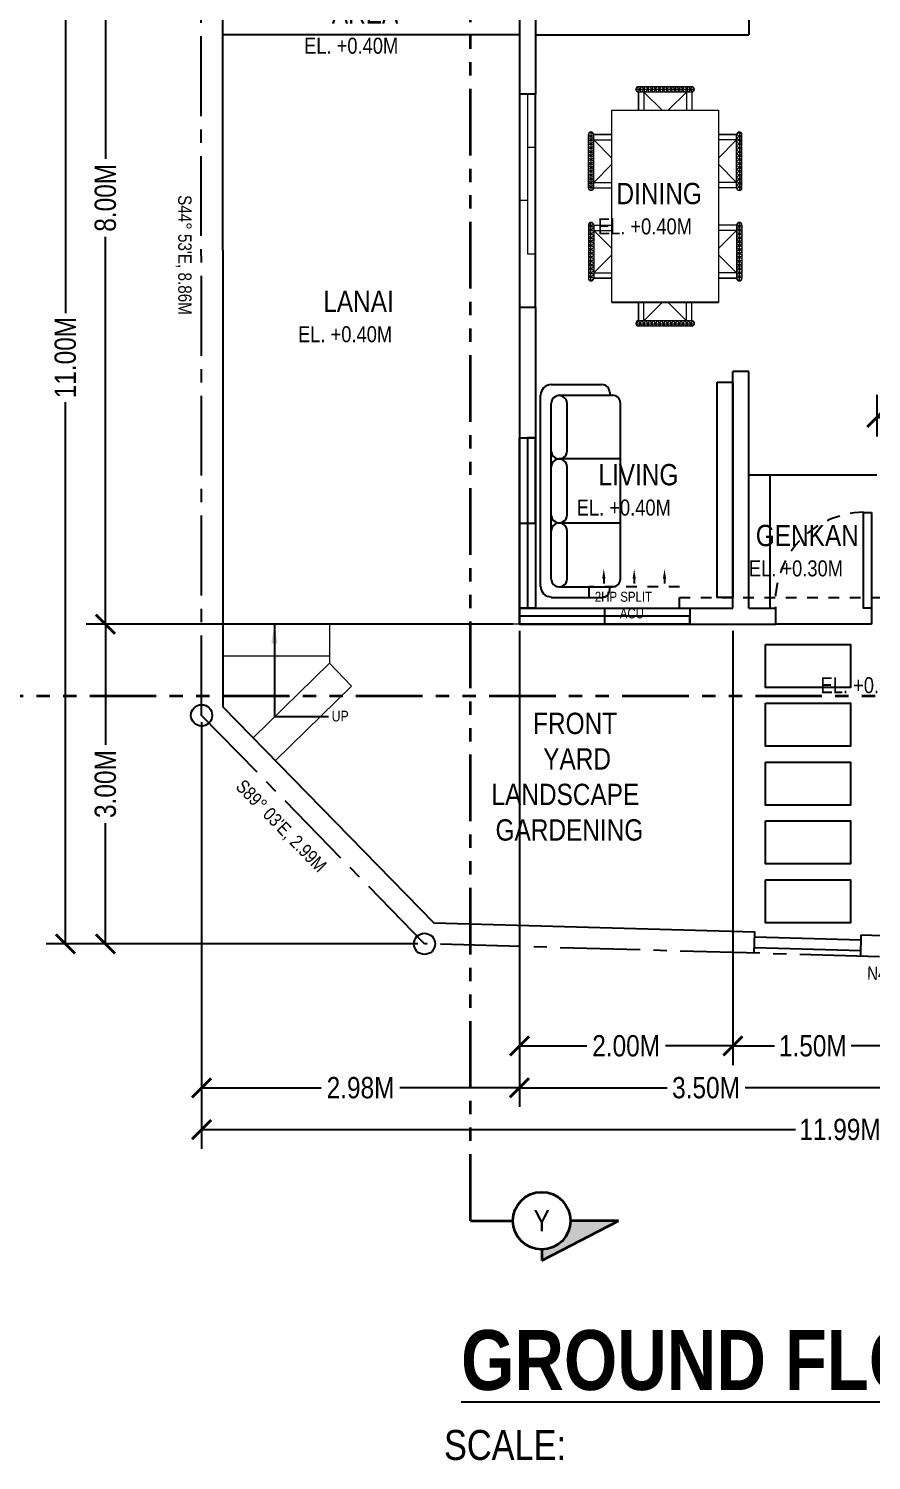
# Model space of a CAD drawing. Header units: inches. Extents: x 7263 to 14962, y 1317 to 2926.
# Drawn here: x 7349.91 to 7357.82, y 1498.15 to 1511.59 of the extents above; entities that cross this region are included whole.
import ezdxf

# ---------------------------------------------------------------- set-up
doc = ezdxf.new("R2010")
doc.units = ezdxf.units.IN
doc.header["$MEASUREMENT"] = 0
for name, pattern in [('CENTER2', [1.125, 0.75, -0.125, 0.125, -0.125]), ('HIDDEN2', [0.1875, 0.125, -0.0625]), ('PHANTOM2', [1.25, 0.625, -0.125, 0.125, -0.125, 0.125, -0.125])]:
    doc.linetypes.add(name, pattern=pattern)
for name, color, linetype in [('FURNITURE', 2, 'Continuous'), ('Layer1', 1, 'Continuous'), ('Layer2', 2, 'Continuous'), ('Layer3', 3, 'Continuous'), ('Layer4', 4, 'Continuous'), ('Layer6', 6, 'Continuous'), ('Layer8', 8, 'Continuous')]:
    doc.layers.add(name, color=color, linetype=linetype)
doc.layers.add('Muebles', color=2, linetype='Continuous', lineweight=0)
doc.layers.add('sectionplane', color=211, linetype='PHANTOM2', lineweight=35)
doc.styles.get("Standard").update_dxf_attribs({"font": ''})
doc.styles.get('Standard').set_extended_font_data('Tw Cen MT Condensed')
doc.dimstyles.get("Standard").update_dxf_attribs({"dimtxt": 0.2, "dimasz": 0.18, "dimexe": 0.18, "dimexo": 0.0625, "dimgap": 0.09, "dimtad": 0, "dimzin": 0, "dimdsep": 46, "dimtxsty": 'Standard', "dimblk": 'ARCHTICK', "dimcen": 0.09, "dimclrd": 8, "dimclre": 8, "dimclrt": 2, "dimadec": 0, "dimazin": 0, "dimtfac": 1, "dimtofl": 0, "dimtmove": 0, "dimatfit": 3, "dimfxl": 1, "dimtolj": 1, "dimtzin": 0, "dimarcsym": 0})

# ---------------------------------------------------------------- blocks, each defined once
blk = doc.blocks.new('lot')
at = {"layer": 'Layer3', "linetype": 'CENTER2'}
blk.add_lwpolyline([(7106.756, 1445.657), (7106.77, 1434.387), (7096.873, 1434.655), (7094.777, 1436.797), (7094.762, 1445.657)], close=True, dxfattribs=at)
at = {"layer": 'Layer4'}
for centre in [(7094.762, 1445.657), (7106.756, 1445.657), (7094.777, 1436.797), (7096.873, 1434.655), (7106.77, 1434.387)]:
    blk.add_circle(centre, 0.1, dxfattribs=at)
at = {"layer": 'Layer3', "insert": (7099.896, 1445.873), "char_height": 0.125, "attachment_point": 1}
blk.add_mtext_dynamic_manual_height_columns("{\\fTechnicLite|b0|i0|c2|p2;S45%%D 07'W, 12.00M}", width=3.85486, gutter_width=1, heights=[0], dxfattribs=at)
at = {"layer": 'Layer3', "char_height": 0.125, "attachment_point": 1}
for s, insert, rotation in [("{\\fTechnicLite|b0|i0|c2|p2;S44%%D 53'E, 8.86M}", (7094.677, 1441.68), 270.1019), ("{\\fTechnicLite|b0|i0|c2|p2;N44%%D 53'W, 11.27M}", (7106.852, 1439.361), 90.0686), ("{\\fTechnicLite|b0|i0|c2|p2;S89%%D 03'E, 2.99M}", (7095.18, 1436.207), 314.2353), ("{\\fTechnicLite|b0|i0|c2|p2;N46%%D 44'E, 9.91M}", (7101.031, 1434.448), 358.4519)]:
    blk.add_mtext_dynamic_manual_height_columns(s, width=3.85486, gutter_width=1, heights=[0], dxfattribs=dict(at, insert=insert, rotation=rotation))
blk = doc.blocks.new('_ArchTick')
at = {"color": 0, "linetype": 'ByBlock', "const_width": 0.15}
blk.add_lwpolyline([(-0.5, -0.5), (0.5, 0.5)], dxfattribs=at)
blk = doc.blocks.new('*D25')
at = {"layer": 'Defpoints', "color": 0, "transparency": 16777216}
for p in [(7350.63, 1505.996), (7354.518, 1505.996), (7353.626, 1502.996)]:
    blk.add_point(p, dxfattribs=at)
at = {"layer": 'Layer3', "color": 8, "lineweight": -2, "transparency": 16777216}
for p, q in [((7354.456, 1505.996), (7350.45, 1505.996)), ((7350.63, 1505.996), (7350.63, 1504.863)), ((7350.63, 1502.996), (7350.63, 1504.129)), ((7353.564, 1502.996), (7350.45, 1502.996))]:
    blk.add_line(p, q, dxfattribs=at)
at = {"layer": 'Layer3', "color": 8, "lineweight": -2, "transparency": 16777216, "xscale": 0.18, "yscale": 0.18, "zscale": 0.18}
for p, rotation in [((7350.63, 1505.996), 90), ((7350.63, 1502.996), 270)]:
    blk.add_blockref('_ArchTick', p, dxfattribs=dict(at, rotation=rotation))
at = {"layer": 'Layer3', "color": 2, "transparency": 16777216, "insert": (7350.63, 1504.496), "char_height": 0.2, "attachment_point": 5, "rotation": 90}
blk.add_mtext('\\A1;3.00M', dxfattribs=at)
blk = doc.blocks.new('*D26')
at = {"layer": 'Defpoints', "color": 0, "transparency": 16777216}
for p in [(7354.518, 1505.996), (7358.023, 1505.996), (7354.518, 1501.645)]:
    blk.add_point(p, dxfattribs=at)
at = {"layer": 'Layer3', "color": 8, "lineweight": -2, "transparency": 16777216}
for p, q in [((7354.518, 1505.934), (7354.518, 1501.465)), ((7358.023, 1505.934), (7358.023, 1501.465)), ((7354.518, 1501.645), (7355.904, 1501.645)), ((7358.023, 1501.645), (7356.637, 1501.645))]:
    blk.add_line(p, q, dxfattribs=at)
at = {"layer": 'Layer3', "color": 8, "lineweight": -2, "transparency": 16777216, "xscale": 0.18, "yscale": 0.18, "zscale": 0.18, "rotation": 180}
blk.add_blockref('_ArchTick', (7354.518, 1501.645), dxfattribs=at)
at = {"layer": 'Layer3', "color": 8, "lineweight": -2, "transparency": 16777216, "xscale": 0.18, "yscale": 0.18, "zscale": 0.18}
blk.add_blockref('_ArchTick', (7358.023, 1501.645), dxfattribs=at)
at = {"layer": 'Layer3', "color": 2, "transparency": 16777216, "insert": (7356.27, 1501.645), "char_height": 0.2, "attachment_point": 5}
blk.add_mtext('\\A1;3.50M', dxfattribs=at)
blk = doc.blocks.new('*D27')
at = {"layer": 'Defpoints', "color": 0, "transparency": 16777216}
for p in [(7354.518, 1505.996), (7351.533, 1505.141), (7351.533, 1501.645)]:
    blk.add_point(p, dxfattribs=at)
at = {"layer": 'Layer3', "color": 8, "lineweight": -2, "transparency": 16777216}
for p, q in [((7354.518, 1505.934), (7354.518, 1501.465)), ((7351.533, 1505.078), (7351.533, 1501.465)), ((7351.533, 1501.645), (7352.657, 1501.645)), ((7354.518, 1501.645), (7353.394, 1501.645))]:
    blk.add_line(p, q, dxfattribs=at)
at = {"layer": 'Layer3', "color": 8, "lineweight": -2, "transparency": 16777216, "xscale": 0.18, "yscale": 0.18, "zscale": 0.18, "rotation": 180}
blk.add_blockref('_ArchTick', (7351.533, 1501.645), dxfattribs=at)
at = {"layer": 'Layer3', "color": 8, "lineweight": -2, "transparency": 16777216, "xscale": 0.18, "yscale": 0.18, "zscale": 0.18}
blk.add_blockref('_ArchTick', (7354.518, 1501.645), dxfattribs=at)
at = {"layer": 'Layer3', "color": 2, "transparency": 16777216, "insert": (7353.026, 1501.645), "char_height": 0.2, "attachment_point": 5}
blk.add_mtext('\\A1;2.98M', dxfattribs=at)
blk = doc.blocks.new('*D17')
at = {"layer": 'Defpoints', "color": 0, "transparency": 16777216}
for p in [(7356.523, 1505.996), (7358.023, 1505.996), (7356.523, 1502.038)]:
    blk.add_point(p, dxfattribs=at)
at = {"layer": 'Layer3', "color": 8, "lineweight": -2, "transparency": 16777216}
for p, q in [((7356.523, 1505.934), (7356.523, 1501.858)), ((7358.023, 1505.934), (7358.023, 1501.858)), ((7356.523, 1502.038), (7356.913, 1502.038)), ((7358.023, 1502.038), (7357.632, 1502.038))]:
    blk.add_line(p, q, dxfattribs=at)
at = {"layer": 'Layer3', "color": 8, "lineweight": -2, "transparency": 16777216, "xscale": 0.18, "yscale": 0.18, "zscale": 0.18, "rotation": 180}
blk.add_blockref('_ArchTick', (7356.523, 1502.038), dxfattribs=at)
at = {"layer": 'Layer3', "color": 8, "lineweight": -2, "transparency": 16777216, "xscale": 0.18, "yscale": 0.18, "zscale": 0.18}
blk.add_blockref('_ArchTick', (7358.023, 1502.038), dxfattribs=at)
at = {"layer": 'Layer3', "color": 2, "transparency": 16777216, "insert": (7357.273, 1502.038), "char_height": 0.2, "attachment_point": 5}
blk.add_mtext('\\A1;1.50M', dxfattribs=at)
blk = doc.blocks.new('*D18')
at = {"layer": 'Defpoints', "color": 0, "transparency": 16777216}
for p in [(7354.518, 1505.996), (7356.523, 1505.996), (7354.518, 1502.038)]:
    blk.add_point(p, dxfattribs=at)
at = {"layer": 'Layer3', "color": 8, "lineweight": -2, "transparency": 16777216}
for p, q in [((7354.518, 1505.934), (7354.518, 1501.858)), ((7356.523, 1505.934), (7356.523, 1501.858)), ((7354.518, 1502.038), (7355.152, 1502.038)), ((7356.523, 1502.038), (7355.889, 1502.038))]:
    blk.add_line(p, q, dxfattribs=at)
at = {"layer": 'Layer3', "color": 8, "lineweight": -2, "transparency": 16777216, "xscale": 0.18, "yscale": 0.18, "zscale": 0.18, "rotation": 180}
blk.add_blockref('_ArchTick', (7354.518, 1502.038), dxfattribs=at)
at = {"layer": 'Layer3', "color": 8, "lineweight": -2, "transparency": 16777216, "xscale": 0.18, "yscale": 0.18, "zscale": 0.18}
blk.add_blockref('_ArchTick', (7356.523, 1502.038), dxfattribs=at)
at = {"layer": 'Layer3', "color": 2, "transparency": 16777216, "insert": (7355.52, 1502.038), "char_height": 0.2, "attachment_point": 5}
blk.add_mtext('\\A1;2.00M', dxfattribs=at)
blk = doc.blocks.new('Sofa-3s-rnd')
at = {"layer": 'FURNITURE'}
for p, q in [((-21.473, -24.538), (-19.681, -24.538)), ((-21.578, -24.638), (-21.578, -25.113)), ((-21.478, -24.713), (-21.478, -25.213)), ((-21.403, -24.638), (-19.759, -24.638)), ((-20.877, -24.713), (-20.877, -25.288)), ((-20.277, -25.288), (-20.277, -24.713)), ((-19.681, -24.702), (-19.681, -25.213)), ((-19.581, -24.638), (-19.581, -25.113)), ((-21.413, -24.788), (-20.955, -24.788)), ((-20.812, -24.788), (-20.355, -24.788)), ((-20.212, -24.788), (-19.759, -24.788)), ((-21.503, -25.188), (-21.478, -25.188)), ((-19.656, -25.188), (-19.681, -25.188)), ((-21.403, -25.288), (-19.756, -25.288))]:
    blk.add_line(p, q, dxfattribs=at)
for centre, radius, start, end in [((-21.473, -24.638), 0.1, 90, 180), ((-19.681, -24.638), 0.1, 0, 90), ((-21.403, -24.713), 0.075, 90, 270.3973), ((-20.955, -24.713), 0.075, 269.6027, 90), ((-20.802, -24.713), 0.075, 90, 270.3973), ((-20.354, -24.713), 0.075, 269.6027, 90), ((-20.202, -24.713), 0.075, 90, 270.3973), ((-19.759, -24.713), 0.075, 269.6027, 90), ((-21.503, -25.113), 0.075, 180, 270), ((-19.656, -25.113), 0.075, 270, 360), ((-21.403, -25.213), 0.075, 180, 270), ((-19.756, -25.213), 0.075, 270, 0)]:
    blk.add_arc(centre, radius, start, end, dxfattribs=at)
blk = doc.blocks.new('*D19')
at = {"layer": 'Defpoints', "color": 0, "transparency": 16777216}
for p in [(7350.63, 1514.001), (7351.528, 1514.001), (7354.518, 1505.996)]:
    blk.add_point(p, dxfattribs=at)
at = {"layer": 'Layer3', "color": 8, "lineweight": -2, "transparency": 16777216}
for p, q in [((7351.466, 1514.001), (7350.45, 1514.001)), ((7350.63, 1514.001), (7350.63, 1510.365)), ((7350.63, 1505.996), (7350.63, 1509.632)), ((7354.456, 1505.996), (7350.45, 1505.996))]:
    blk.add_line(p, q, dxfattribs=at)
at = {"layer": 'Layer3', "color": 8, "lineweight": -2, "transparency": 16777216, "xscale": 0.18, "yscale": 0.18, "zscale": 0.18}
for p, rotation in [((7350.63, 1514.001), 90), ((7350.63, 1505.996), 270)]:
    blk.add_blockref('_ArchTick', p, dxfattribs=dict(at, rotation=rotation))
at = {"layer": 'Layer3', "color": 2, "transparency": 16777216, "insert": (7350.63, 1509.999), "char_height": 0.2, "attachment_point": 5, "rotation": 90}
blk.add_mtext('\\A1;8.00M', dxfattribs=at)
blk = doc.blocks.new('*D20')
at = {"layer": 'Defpoints', "color": 0, "transparency": 16777216}
for p in [(7351.528, 1514.001), (7350.254, 1502.996), (7351.528, 1502.996)]:
    blk.add_point(p, dxfattribs=at)
at = {"layer": 'Layer3', "color": 8, "lineweight": -2, "transparency": 16777216}
for p, q in [((7351.466, 1514.001), (7350.074, 1514.001)), ((7350.254, 1514.001), (7350.254, 1508.916)), ((7350.254, 1502.996), (7350.254, 1508.081)), ((7351.466, 1502.996), (7350.074, 1502.996))]:
    blk.add_line(p, q, dxfattribs=at)
at = {"layer": 'Layer3', "color": 8, "lineweight": -2, "transparency": 16777216, "xscale": 0.18, "yscale": 0.18, "zscale": 0.18}
for p, rotation in [((7350.254, 1514.001), 90), ((7350.254, 1502.996), 270)]:
    blk.add_blockref('_ArchTick', p, dxfattribs=dict(at, rotation=rotation))
at = {"layer": 'Layer3', "color": 2, "transparency": 16777216, "insert": (7350.254, 1508.499), "char_height": 0.2, "attachment_point": 5, "rotation": 90}
blk.add_mtext('\\A1;11.00M', dxfattribs=at)
blk = doc.blocks.new('*D29')
at = {"layer": 'Defpoints', "color": 0, "transparency": 16777216}
for p in [(7351.533, 1502.717), (7363.523, 1502.717), (7351.533, 1501.253)]:
    blk.add_point(p, dxfattribs=at)
at = {"layer": 'Layer3', "color": 8, "lineweight": -2, "transparency": 16777216}
for p, q in [((7351.533, 1502.654), (7351.533, 1501.073)), ((7363.523, 1502.654), (7363.523, 1501.073)), ((7351.533, 1501.253), (7357.11, 1501.253)), ((7363.523, 1501.253), (7357.946, 1501.253))]:
    blk.add_line(p, q, dxfattribs=at)
at = {"layer": 'Layer3', "color": 8, "lineweight": -2, "transparency": 16777216, "xscale": 0.18, "yscale": 0.18, "zscale": 0.18, "rotation": 180}
blk.add_blockref('_ArchTick', (7351.533, 1501.253), dxfattribs=at)
at = {"layer": 'Layer3', "color": 8, "lineweight": -2, "transparency": 16777216, "xscale": 0.18, "yscale": 0.18, "zscale": 0.18}
blk.add_blockref('_ArchTick', (7363.523, 1501.253), dxfattribs=at)
at = {"layer": 'Layer3', "color": 2, "transparency": 16777216, "insert": (7357.528, 1501.253), "char_height": 0.2, "attachment_point": 5}
blk.add_mtext('\\A1;11.99M', dxfattribs=at)
blk = doc.blocks.new('*D65')
at = {"layer": 'Defpoints', "color": 0, "transparency": 16777216}
for p in [(7357.873, 1508.212), (7360.621, 1508.217), (7360.621, 1507.937)]:
    blk.add_point(p, dxfattribs=at)
at = {"layer": 'Layer3', "color": 8, "lineweight": -2, "transparency": 16777216}
for p, q in [((7357.873, 1508.15), (7357.873, 1507.757)), ((7360.621, 1508.154), (7360.621, 1507.757)), ((7357.873, 1507.937), (7358.878, 1507.937)), ((7360.621, 1507.937), (7359.616, 1507.937))]:
    blk.add_line(p, q, dxfattribs=at)
at = {"layer": 'Layer3', "color": 8, "lineweight": -2, "transparency": 16777216, "xscale": 0.18, "yscale": 0.18, "zscale": 0.18, "rotation": 180}
blk.add_blockref('_ArchTick', (7357.873, 1507.937), dxfattribs=at)
at = {"layer": 'Layer3', "color": 8, "lineweight": -2, "transparency": 16777216, "xscale": 0.18, "yscale": 0.18, "zscale": 0.18}
blk.add_blockref('_ArchTick', (7360.621, 1507.937), dxfattribs=at)
at = {"layer": 'Layer3', "color": 2, "transparency": 16777216, "insert": (7359.247, 1507.937), "char_height": 0.2, "attachment_point": 5}
blk.add_mtext('\\A1;2.75M', dxfattribs=at)
blk = doc.blocks.new('TYTRYTRYRTY')
at = {"layer": 'Layer3', "linetype": 'HIDDEN2', "ltscale": 0.5}
for points in [[(7139.833, 1436.895), (7139.833, 1436.85)], [(7140.118, 1436.895), (7140.118, 1436.85)], [(7140.403, 1436.895), (7140.403, 1436.85)]]:
    blk.add_lwpolyline(points, dxfattribs=at)
blk.add_lwpolyline([(7139.693, 1436.616), (7140.543, 1436.616), (7140.543, 1436.816), (7139.693, 1436.816)], close=True, dxfattribs=at)
for points in [[(7139.848, 1436.895), (7139.833, 1436.985), (7139.818, 1436.895)], [(7140.103, 1436.895), (7140.118, 1436.985), (7140.133, 1436.895)], [(7140.388, 1436.895), (7140.403, 1436.985), (7140.418, 1436.895)]]:
    blk.add_solid(points, dxfattribs=at)
at = {"layer": 'Layer3', "insert": (7139.668, 1436.771), "char_height": 0.09375, "attachment_point": 1}
blk.add_mtext_dynamic_manual_height_columns('\\pi0.08089;2HP SPLIT \\P\\pi0.31526;ACU', width=0.88499, gutter_width=1, heights=[0], dxfattribs=at)

msp = doc.modelspace()

# ---------------------------------------------------------------- hatches: boundary and pattern name
at = {"layer": 'sectionplane', "linetype": 'Continuous'}
h = msp.add_hatch(color=256, dxfattribs=at)
h.dxf.hatch_style = 1
h.paths.add_polyline_path([(7354.727, 1500.025), (7354.727, 1500.127, 0.414214), (7354.997, 1500.397), (7355.448, 1500.397)])

# ---------------------------------------------------------------- linework, layer by layer
at = {"layer": 'Layer1'}
for p, q in [((7356.673, 1507.397), (7357.873, 1507.397)), ((7356.873, 1506.146), (7356.873, 1507.397)), ((7357.823, 1505.996), (7356.923, 1505.996))]:
    msp.add_line(p, q, dxfattribs=at)
for points in [[(7354.518, 1508.972), (7354.668, 1508.972), (7354.668, 1510.972), (7354.518, 1510.972)], [(7356.373, 1508.267), (7356.523, 1508.267), (7356.523, 1506.246), (7356.373, 1506.246)], [(7354.518, 1506.146), (7354.518, 1507.746), (7354.668, 1507.746), (7354.668, 1506.146)], [(7354.518, 1506.146), (7356.118, 1506.146), (7356.118, 1505.996), (7354.518, 1505.996)]]:
    msp.add_lwpolyline(points, close=True, dxfattribs=at)
at = {"layer": 'Layer1', "linetype": 'HIDDEN2'}
msp.add_arc((7357.766, 1506.201), 0.846, 91.2707, 183.7084, dxfattribs=at)
at = {"layer": 'Layer2'}
for p, q in [((7356.673, 1511.929), (7356.673, 1511.529)), ((7354.518, 1511.529), (7351.729, 1511.527)), ((7354.669, 1511.529), (7356.673, 1511.529)), ((7356.386, 1509.016), (7355.386, 1509.016)), ((7357.727, 1503.032), (7356.727, 1503.06)), ((7357.724, 1502.932), (7356.725, 1502.96))]:
    msp.add_line(p, q, dxfattribs=at)
for points in [[(7354.668, 1506.946), (7354.668, 1507.746), (7354.593, 1507.746), (7354.593, 1506.946)], [(7357.823, 1507.046), (7357.823, 1506.146), (7357.748, 1506.146), (7357.748, 1507.046)], [(7354.593, 1506.946), (7354.593, 1506.146), (7354.518, 1506.146), (7354.518, 1506.946)], [(7355.318, 1506.071), (7354.518, 1506.071), (7354.518, 1506.146), (7355.318, 1506.146)], [(7355.318, 1505.996), (7356.118, 1505.996), (7356.118, 1506.071), (7355.318, 1506.071)]]:
    msp.add_lwpolyline(points, close=True, dxfattribs=at)
at = {"layer": 'Layer3'}
for p, q in [((7354.518, 1513.797), (7354.518, 1510.972)), ((7354.668, 1513.797), (7354.668, 1510.972)), ((7354.518, 1508.972), (7354.518, 1505.996)), ((7354.668, 1508.972), (7354.668, 1506.146)), ((7356.523, 1506.146), (7356.523, 1508.367)), ((7356.673, 1508.367), (7356.523, 1508.367)), ((7356.673, 1506.146), (7356.673, 1508.367)), ((7354.518, 1506.146), (7354.518, 1505.996)), ((7354.518, 1506.146), (7354.668, 1506.146)), ((7354.668, 1506.146), (7356.523, 1506.146)), ((7356.118, 1506.146), (7356.118, 1505.996)), ((7356.673, 1506.146), (7356.923, 1506.146)), ((7356.923, 1506.146), (7356.923, 1505.996)), ((7357.823, 1506.146), (7357.823, 1505.996)), ((7354.518, 1505.996), (7356.923, 1505.996)), ((7356.723, 1502.909), (7356.729, 1503.109)), ((7357.723, 1502.88), (7357.728, 1503.08))]:
    msp.add_line(p, q, dxfattribs=at)
at = {"layer": 'Layer3', "linetype": 'HIDDEN2', "ltscale": 0.5}
msp.add_line((7356.02, 1506.246), (7358.023, 1506.246), dxfattribs=at)
at = {"layer": 'Layer3'}
for points in [[(7354.518, 1513.797), (7351.728, 1513.801), (7351.733, 1505.222), (7353.713, 1503.194), (7356.729, 1503.109)], [(7357.728, 1503.08), (7358.028, 1503.072), (7358.023, 1502.872)]]:
    msp.add_lwpolyline(points, dxfattribs=at)
at = {"layer": 'Layer8'}
for points in [[(7356.827, 1505.807), (7357.627, 1505.807), (7357.627, 1505.403), (7356.827, 1505.403)], [(7356.827, 1505.255), (7357.627, 1505.255), (7357.627, 1504.851), (7356.827, 1504.851)], [(7356.827, 1504.702), (7357.627, 1504.702), (7357.627, 1504.299), (7356.827, 1504.299)], [(7356.827, 1504.15), (7357.627, 1504.15), (7357.627, 1503.747), (7356.827, 1503.747)], [(7356.827, 1503.598), (7357.627, 1503.598), (7357.627, 1503.195), (7356.827, 1503.195)]]:
    msp.add_lwpolyline(points, close=True, dxfattribs=at)
at = {"layer": 'Muebles'}
for p, q in [((7355.611, 1511.014), (7355.625, 1511.038)), ((7355.634, 1510.991), (7355.663, 1511.041)), ((7356.136, 1511.041), (7355.636, 1511.041)), ((7355.665, 1510.991), (7355.637, 1511.041)), ((7355.671, 1510.991), (7355.699, 1511.041)), ((7355.702, 1510.991), (7355.673, 1511.041)), ((7355.707, 1510.991), (7355.736, 1511.041)), ((7355.739, 1510.991), (7355.71, 1511.041)), ((7355.744, 1510.991), (7355.773, 1511.041)), ((7355.775, 1510.991), (7355.747, 1511.041)), ((7355.781, 1510.991), (7355.809, 1511.041)), ((7355.812, 1510.991), (7355.783, 1511.041)), ((7355.817, 1510.991), (7355.846, 1511.041)), ((7355.849, 1510.991), (7355.82, 1511.041)), ((7355.854, 1510.991), (7355.883, 1511.041)), ((7355.885, 1510.991), (7355.857, 1511.041)), ((7355.891, 1510.991), (7355.919, 1511.041)), ((7355.922, 1510.991), (7355.893, 1511.041)), ((7355.927, 1510.991), (7355.956, 1511.041)), ((7355.959, 1510.991), (7355.93, 1511.041)), ((7355.964, 1510.991), (7355.993, 1511.041)), ((7355.995, 1510.991), (7355.966, 1511.041)), ((7356.001, 1510.991), (7356.029, 1511.041)), ((7356.032, 1510.991), (7356.003, 1511.041)), ((7356.037, 1510.991), (7356.066, 1511.041)), ((7356.069, 1510.991), (7356.04, 1511.041)), ((7356.074, 1510.991), (7356.103, 1511.041)), ((7356.105, 1510.991), (7356.076, 1511.041)), ((7356.11, 1510.991), (7356.139, 1511.041)), ((7356.142, 1510.992), (7356.113, 1511.041)), ((7356.159, 1511.025), (7356.155, 1511.031)), ((7355.628, 1510.992), (7355.611, 1511.021)), ((7355.611, 1511.018), (7356.161, 1511.018)), ((7356.136, 1510.991), (7355.636, 1510.991)), ((7355.636, 1510.991), (7355.636, 1510.82)), ((7355.636, 1510.82), (7355.636, 1510.991)), ((7355.686, 1510.991), (7355.686, 1510.82)), ((7355.686, 1510.991), (7355.857, 1510.82)), ((7356.086, 1510.991), (7355.915, 1510.82)), ((7356.086, 1510.991), (7356.086, 1510.82)), ((7356.136, 1510.991), (7356.136, 1510.82)), ((7356.136, 1510.991), (7356.136, 1510.82)), ((7356.15, 1510.995), (7356.161, 1511.014)), ((7355.215, 1510.594), (7355.165, 1510.565)), ((7355.165, 1510.092), (7355.165, 1510.592)), ((7355.215, 1510.562), (7355.165, 1510.591)), ((7355.215, 1510.557), (7355.165, 1510.528)), ((7355.215, 1510.526), (7355.165, 1510.554)), ((7355.215, 1510.52), (7355.165, 1510.492)), ((7355.215, 1510.489), (7355.165, 1510.518)), ((7355.191, 1510.617), (7355.167, 1510.603)), ((7355.214, 1510.6), (7355.184, 1510.616)), ((7355.187, 1510.617), (7355.187, 1510.067)), ((7355.215, 1510.092), (7355.215, 1510.592)), ((7355.215, 1510.592), (7355.386, 1510.592)), ((7355.386, 1510.592), (7355.215, 1510.592)), ((7355.215, 1510.542), (7355.386, 1510.542)), ((7355.215, 1510.542), (7355.386, 1510.371)), ((7356.557, 1510.592), (7356.386, 1510.592)), ((7356.386, 1510.592), (7356.557, 1510.592)), ((7356.557, 1510.542), (7356.386, 1510.542)), ((7356.557, 1510.542), (7356.386, 1510.371)), ((7356.557, 1510.594), (7356.607, 1510.565)), ((7356.557, 1510.092), (7356.557, 1510.592)), ((7356.557, 1510.562), (7356.607, 1510.591)), ((7356.557, 1510.557), (7356.607, 1510.528)), ((7356.557, 1510.526), (7356.607, 1510.554)), ((7356.557, 1510.52), (7356.607, 1510.492)), ((7356.557, 1510.489), (7356.607, 1510.518)), ((7356.558, 1510.6), (7356.587, 1510.616)), ((7356.58, 1510.617), (7356.604, 1510.603)), ((7356.584, 1510.617), (7356.584, 1510.067)), ((7356.607, 1510.092), (7356.607, 1510.592)), ((7355.215, 1510.484), (7355.165, 1510.455)), ((7355.215, 1510.452), (7355.165, 1510.481)), ((7355.215, 1510.447), (7355.165, 1510.418)), ((7355.215, 1510.416), (7355.165, 1510.444)), ((7355.215, 1510.41), (7355.165, 1510.382)), ((7355.215, 1510.379), (7355.165, 1510.408)), ((7355.215, 1510.374), (7355.165, 1510.345)), ((7355.215, 1510.342), (7355.165, 1510.371)), ((7356.557, 1510.484), (7356.607, 1510.455)), ((7356.557, 1510.452), (7356.607, 1510.481)), ((7356.557, 1510.447), (7356.607, 1510.418)), ((7356.557, 1510.416), (7356.607, 1510.444)), ((7356.557, 1510.41), (7356.607, 1510.382)), ((7356.557, 1510.379), (7356.607, 1510.408)), ((7356.557, 1510.374), (7356.607, 1510.345)), ((7356.557, 1510.342), (7356.607, 1510.371)), ((7355.215, 1510.337), (7355.165, 1510.308)), ((7355.215, 1510.306), (7355.165, 1510.334)), ((7355.215, 1510.3), (7355.165, 1510.272)), ((7355.215, 1510.269), (7355.165, 1510.298)), ((7355.215, 1510.264), (7355.165, 1510.235)), ((7355.215, 1510.232), (7355.165, 1510.261)), ((7355.215, 1510.227), (7355.165, 1510.198)), ((7355.215, 1510.196), (7355.165, 1510.224)), ((7355.215, 1510.142), (7355.386, 1510.313)), ((7356.557, 1510.142), (7356.386, 1510.313)), ((7356.557, 1510.337), (7356.607, 1510.308)), ((7356.557, 1510.306), (7356.607, 1510.334)), ((7356.557, 1510.3), (7356.607, 1510.272)), ((7356.557, 1510.269), (7356.607, 1510.298)), ((7356.557, 1510.264), (7356.607, 1510.235)), ((7356.557, 1510.232), (7356.607, 1510.261)), ((7356.557, 1510.227), (7356.607, 1510.198)), ((7356.557, 1510.196), (7356.607, 1510.224)), ((7355.215, 1510.19), (7355.165, 1510.162)), ((7355.215, 1510.159), (7355.165, 1510.188)), ((7355.215, 1510.154), (7355.165, 1510.125)), ((7355.215, 1510.122), (7355.165, 1510.151)), ((7355.215, 1510.117), (7355.165, 1510.088)), ((7355.214, 1510.086), (7355.165, 1510.115)), ((7355.215, 1510.142), (7355.386, 1510.142)), ((7355.215, 1510.092), (7355.386, 1510.092)), ((7355.215, 1510.092), (7355.386, 1510.092)), ((7356.557, 1510.142), (7356.386, 1510.142)), ((7356.557, 1510.092), (7356.386, 1510.092)), ((7356.557, 1510.092), (7356.386, 1510.092)), ((7356.557, 1510.19), (7356.607, 1510.162)), ((7356.557, 1510.159), (7356.607, 1510.188)), ((7356.557, 1510.154), (7356.607, 1510.125)), ((7356.557, 1510.122), (7356.607, 1510.151)), ((7356.557, 1510.117), (7356.606, 1510.088)), ((7356.557, 1510.086), (7356.607, 1510.115)), ((7355.18, 1510.069), (7355.174, 1510.072)), ((7355.21, 1510.078), (7355.191, 1510.067)), ((7356.561, 1510.078), (7356.58, 1510.067)), ((7356.591, 1510.069), (7356.597, 1510.072)), ((7355.214, 1509.749), (7355.165, 1509.721)), ((7355.215, 1509.718), (7355.165, 1509.747)), ((7355.165, 1509.743), (7355.165, 1509.243)), ((7355.215, 1509.713), (7355.165, 1509.684)), ((7355.215, 1509.682), (7355.165, 1509.711)), ((7355.18, 1509.767), (7355.174, 1509.763)), ((7355.187, 1509.219), (7355.187, 1509.768)), ((7355.21, 1509.757), (7355.191, 1509.768)), ((7355.215, 1509.743), (7355.215, 1509.243)), ((7355.215, 1509.743), (7355.386, 1509.743)), ((7355.215, 1509.743), (7355.386, 1509.743)), ((7355.215, 1509.693), (7355.386, 1509.693)), ((7355.215, 1509.693), (7355.386, 1509.523)), ((7356.557, 1509.743), (7356.386, 1509.743)), ((7356.557, 1509.743), (7356.386, 1509.743)), ((7356.557, 1509.693), (7356.386, 1509.693)), ((7356.557, 1509.693), (7356.386, 1509.523)), ((7356.557, 1509.749), (7356.607, 1509.721)), ((7356.557, 1509.718), (7356.606, 1509.747)), ((7356.557, 1509.743), (7356.557, 1509.243)), ((7356.557, 1509.713), (7356.607, 1509.684)), ((7356.557, 1509.682), (7356.607, 1509.711)), ((7356.561, 1509.757), (7356.58, 1509.768)), ((7356.584, 1509.219), (7356.584, 1509.768)), ((7356.591, 1509.767), (7356.597, 1509.763)), ((7356.607, 1509.743), (7356.607, 1509.243)), ((7355.215, 1509.677), (7355.165, 1509.648)), ((7355.215, 1509.645), (7355.165, 1509.674)), ((7355.215, 1509.64), (7355.165, 1509.611)), ((7355.215, 1509.608), (7355.165, 1509.637)), ((7355.215, 1509.603), (7355.165, 1509.574)), ((7355.215, 1509.572), (7355.165, 1509.601)), ((7355.215, 1509.567), (7355.165, 1509.538)), ((7355.215, 1509.535), (7355.165, 1509.564)), ((7356.557, 1509.677), (7356.607, 1509.648)), ((7356.557, 1509.645), (7356.607, 1509.674)), ((7356.557, 1509.64), (7356.607, 1509.611)), ((7356.557, 1509.608), (7356.607, 1509.637)), ((7356.557, 1509.603), (7356.607, 1509.574)), ((7356.557, 1509.572), (7356.607, 1509.601)), ((7356.557, 1509.567), (7356.607, 1509.538)), ((7356.557, 1509.535), (7356.607, 1509.564)), ((7355.215, 1509.53), (7355.165, 1509.501)), ((7355.215, 1509.498), (7355.165, 1509.527)), ((7355.215, 1509.493), (7355.165, 1509.464)), ((7355.215, 1509.462), (7355.165, 1509.491)), ((7355.215, 1509.457), (7355.165, 1509.428)), ((7355.215, 1509.425), (7355.165, 1509.454)), ((7355.215, 1509.42), (7355.165, 1509.391)), ((7355.215, 1509.388), (7355.165, 1509.417)), ((7355.215, 1509.293), (7355.386, 1509.464)), ((7356.557, 1509.293), (7356.386, 1509.464)), ((7356.557, 1509.53), (7356.607, 1509.501)), ((7356.557, 1509.498), (7356.607, 1509.527)), ((7356.557, 1509.493), (7356.607, 1509.464)), ((7356.557, 1509.462), (7356.607, 1509.491)), ((7356.557, 1509.457), (7356.607, 1509.428)), ((7356.557, 1509.425), (7356.607, 1509.454)), ((7356.557, 1509.42), (7356.607, 1509.391)), ((7356.557, 1509.388), (7356.607, 1509.417)), ((7355.215, 1509.383), (7355.165, 1509.354)), ((7355.215, 1509.352), (7355.165, 1509.381)), ((7355.215, 1509.347), (7355.165, 1509.318)), ((7355.215, 1509.315), (7355.165, 1509.344)), ((7355.215, 1509.31), (7355.165, 1509.281)), ((7355.215, 1509.278), (7355.165, 1509.307)), ((7355.215, 1509.293), (7355.386, 1509.293)), ((7356.557, 1509.293), (7356.386, 1509.293)), ((7356.557, 1509.383), (7356.607, 1509.354)), ((7356.557, 1509.352), (7356.607, 1509.381)), ((7356.557, 1509.347), (7356.607, 1509.318)), ((7356.557, 1509.315), (7356.607, 1509.344)), ((7356.557, 1509.31), (7356.607, 1509.281)), ((7356.557, 1509.278), (7356.607, 1509.307)), ((7355.215, 1509.273), (7355.165, 1509.244)), ((7355.215, 1509.242), (7355.165, 1509.271)), ((7355.191, 1509.219), (7355.167, 1509.232)), ((7355.214, 1509.236), (7355.184, 1509.219)), ((7355.215, 1509.243), (7355.386, 1509.243)), ((7355.386, 1509.243), (7355.215, 1509.243)), ((7356.557, 1509.243), (7356.386, 1509.243)), ((7356.386, 1509.243), (7356.557, 1509.243)), ((7356.557, 1509.273), (7356.607, 1509.244)), ((7356.557, 1509.242), (7356.607, 1509.271)), ((7356.558, 1509.236), (7356.587, 1509.219)), ((7356.58, 1509.219), (7356.604, 1509.232)), ((7355.636, 1508.845), (7355.636, 1509.016)), ((7355.636, 1509.016), (7355.636, 1508.845)), ((7355.686, 1508.845), (7355.686, 1509.016)), ((7355.686, 1508.845), (7355.857, 1509.016)), ((7356.086, 1508.845), (7355.915, 1509.016)), ((7356.086, 1508.845), (7356.086, 1509.016)), ((7356.136, 1508.845), (7356.136, 1509.016)), ((7356.136, 1508.845), (7356.136, 1509.016)), ((7355.628, 1508.843), (7355.611, 1508.814)), ((7355.611, 1508.821), (7355.625, 1508.797)), ((7355.611, 1508.817), (7356.161, 1508.817)), ((7355.634, 1508.845), (7355.663, 1508.795)), ((7356.136, 1508.845), (7355.636, 1508.845)), ((7356.136, 1508.795), (7355.636, 1508.795)), ((7355.665, 1508.845), (7355.637, 1508.795)), ((7355.671, 1508.845), (7355.699, 1508.795)), ((7355.702, 1508.845), (7355.673, 1508.795)), ((7355.707, 1508.845), (7355.736, 1508.795)), ((7355.739, 1508.845), (7355.71, 1508.795)), ((7355.744, 1508.845), (7355.773, 1508.795)), ((7355.775, 1508.845), (7355.747, 1508.795)), ((7355.781, 1508.845), (7355.809, 1508.795)), ((7355.812, 1508.845), (7355.783, 1508.795)), ((7355.817, 1508.845), (7355.846, 1508.795)), ((7355.849, 1508.845), (7355.82, 1508.795)), ((7355.854, 1508.845), (7355.883, 1508.795)), ((7355.885, 1508.845), (7355.857, 1508.795)), ((7355.891, 1508.845), (7355.919, 1508.795)), ((7355.922, 1508.845), (7355.893, 1508.795)), ((7355.927, 1508.845), (7355.956, 1508.795)), ((7355.959, 1508.845), (7355.93, 1508.795)), ((7355.964, 1508.845), (7355.993, 1508.795)), ((7355.995, 1508.845), (7355.966, 1508.795)), ((7356.001, 1508.845), (7356.029, 1508.795)), ((7356.032, 1508.845), (7356.003, 1508.795)), ((7356.037, 1508.845), (7356.066, 1508.795)), ((7356.069, 1508.845), (7356.04, 1508.795)), ((7356.074, 1508.845), (7356.103, 1508.795)), ((7356.105, 1508.845), (7356.076, 1508.795)), ((7356.11, 1508.845), (7356.139, 1508.795)), ((7356.142, 1508.844), (7356.113, 1508.795)), ((7356.15, 1508.84), (7356.161, 1508.821)), ((7356.159, 1508.81), (7356.155, 1508.804)), ((7354.518, 1505.996), (7351.733, 1505.996)), ((7352.733, 1505.696), (7351.733, 1505.696)), ((7352.733, 1505.63), (7352.017, 1504.931))]:
    msp.add_line(p, q, dxfattribs=at)
for points in [[(7354.593, 1509.972), (7354.518, 1509.972), (7354.518, 1510.972), (7354.593, 1510.972)], [(7355.386, 1509.016), (7355.386, 1510.82), (7356.386, 1510.82), (7356.386, 1509.016)], [(7354.593, 1509.472), (7354.668, 1509.472), (7354.668, 1510.472), (7354.593, 1510.472)]]:
    msp.add_lwpolyline(points, close=True, dxfattribs=at)
msp.add_lwpolyline([(7352.733, 1505.996), (7352.733, 1505.63), (7352.942, 1505.415), (7352.227, 1504.717)], dxfattribs=at)
for centre, start, end in [((7355.636, 1511.016), 90, 270), ((7356.136, 1511.016), 270, 90), ((7355.19, 1510.592), 0, 180), ((7356.582, 1510.592), 0, 180), ((7355.19, 1510.092), 180, 0), ((7356.582, 1510.092), 180, 0), ((7355.19, 1509.743), 0, 180), ((7356.582, 1509.743), 0, 180), ((7355.19, 1509.243), 180, 0), ((7356.582, 1509.243), 180, 0), ((7355.636, 1508.82), 90, 270), ((7356.136, 1508.82), 270, 90)]:
    msp.add_arc(centre, 0.025, start, end, dxfattribs=at)
at = {"layer": 'sectionplane'}
for p, q in [((7354.057, 1500.397), (7354.057, 1516.026)), ((7349.233, 1505.325), (7366.908, 1505.325)), ((7354.057, 1500.397), (7354.457, 1500.397))]:
    msp.add_line(p, q, dxfattribs=at)
at = {"layer": 'sectionplane', "linetype": 'Continuous'}
for p, q in [((7354.727, 1500.025), (7355.448, 1500.397)), ((7355.448, 1500.397), (7354.997, 1500.397)), ((7354.727, 1500.127), (7354.727, 1500.025))]:
    msp.add_line(p, q, dxfattribs=at)
msp.add_circle((7354.727, 1500.397), 0.27, dxfattribs=at)

# ---------------------------------------------------------------- block references
at = {"layer": 'FURNITURE', "rotation": 89.99999999999993}
msp.add_blockref('Sofa-3s-rnd', (7330.178, 1527.826), dxfattribs=at)
at = {"layer": 'Layer3', "rotation": 359.931411311125}
msp.add_blockref('lot', (255.041, 76.838), dxfattribs=at)
at = {"layer": 'Layer6'}
msp.add_blockref('TYTRYTRYRTY', (215.477, 69.53), dxfattribs=at)

# ---------------------------------------------------------------- texts
at = {"layer": 'Layer2', "char_height": 0.2, "attachment_point": 1}
for s, insert in [('\\pi0.36901;SERVICE \\P\\pi0.37378;AREA /\\P\\pi0.27854;LAUNDRY \\P\\pi0.57854;AREA\\P\\pi0.31782;{\\H0.75x;EL. +0.40M}', (7352.178, 1512.835)), ('\\pi0.49282;DINING\\P\\pi0.31782;{\\H0.75x;EL. +0.40M}', (7354.936, 1510.139)), ('\\pi0.55473;LANAI\\P\\pi0.31782;{\\H0.75x;EL. +0.40M}', (7352.121, 1509.127)), ('\\pi0.52139;LIVING\\P\\pi0.31782;{\\H0.75x;EL. +0.40M}', (7354.738, 1507.5)), ('\\pi0.3833;GENKAN\\P\\pi0.31782;{\\H0.75x;EL. +0.30M}', (7356.354, 1506.929))]:
    msp.add_mtext_dynamic_manual_height_columns(s, width=1.89993, gutter_width=1, heights=[0], dxfattribs=dict(at, insert=insert))
at = {"layer": 'Layer2'}
note = msp.add_mtext_dynamic_manual_height_columns('\\pi0.9348;\\P\\pi0.4729;FRONT \\P\\pi0.56814;YARD\\P\\pi0.08242;LANDSCAPE \\P\\pi0.12052;GARDENING\\P\\pi0.9348;', width=1.86961, gutter_width=1, heights=[1.628, 0], dxfattribs=dict(at, insert=(7354.173, 1505.499), char_height=0.2, attachment_point=1))
for column, words in zip(note.columns.linked_columns, ['\\pi0.30266;{\\H0.75x;EL. +0.30M}']):
    column.text = words
at = {"layer": 'Layer3', "attachment_point": 1}
for s, width, insert, char_height in [('UP', 0.05447, (7352.755, 1505.184), 0.1), ('\\pi5.00331;{\\fArial Narrow|b1|i0|c0|p34;\\LGROUND FLOOR PLAN\\P\\pi4.8435;\\fArial Narrow|b0|i0|c0|p34;\\H0.5x;\\lSCALE:                                                           1:100M}', 17.1549, (7348.966, 1499.371), 0.5625)]:
    msp.add_mtext_dynamic_manual_height_columns(s, width=width, gutter_width=1, heights=[0], dxfattribs=dict(at, insert=insert, char_height=char_height))
at = {"layer": 'Layer6', "color": 2, "insert": (7354.727, 1500.397), "char_height": 0.2, "attachment_point": 4}
msp.add_mtext('\\pi-0.07619;Y', dxfattribs=at)

# ---------------------------------------------------------------- dimensions: what is measured, and where the dimension line sits
at = {"layer": 'Layer3'}
for base, p1, p2, picture, middle in [((7350.2539, 1502.9962), (7351.528, 1514.001), (7351.528, 1502.9962), '*D20', (7350.2539, 1508.4986)), ((7350.6301, 1514.001), (7354.518, 1505.9962), (7351.528, 1514.001), '*D19', (7350.6301, 1509.9986)), ((7350.63, 1505.996), (7353.626, 1502.996), (7354.518, 1505.996), '*D25', (7350.63, 1504.496))]:
    dim = msp.add_linear_dim(base=base, p1=p1, p2=p2, angle=90, dimstyle='Standard', override={"dimpost": 'M'}, dxfattribs=at)
    dim.commit()
    dim.dimension.update_dxf_attribs({"geometry": picture, "text_midpoint": middle})
for base, p1, p2, picture, middle in [((7360.621, 1507.937), (7357.873, 1508.212), (7360.621, 1508.217), '*D65', (7359.247, 1507.937)), ((7351.5332, 1501.6454), (7354.518, 1505.9962), (7351.5332, 1505.141), '*D27', (7353.0256, 1501.6454)), ((7354.518, 1501.6454), (7358.0225, 1505.9962), (7354.518, 1505.9962), '*D26', (7356.2703, 1501.6454)), ((7354.518, 1502.0382), (7356.5225, 1505.9962), (7354.518, 1505.9962), '*D18', (7355.5203, 1502.0382)), ((7356.523, 1502.038), (7358.023, 1505.996), (7356.523, 1505.996), '*D17', (7357.273, 1502.038)), ((7351.533, 1501.253), (7363.523, 1502.717), (7351.533, 1502.717), '*D29', (7357.528, 1501.253))]:
    dim = msp.add_linear_dim(base=base, p1=p1, p2=p2, dimstyle='Standard', override={"dimpost": 'M'}, dxfattribs=at)
    dim.commit()
    dim.dimension.update_dxf_attribs({"geometry": picture, "text_midpoint": middle})

# ---------------------------------------------------------------- leaders
msp.add_leader([(7352.217, 1505.996), (7352.217, 1505.129), (7352.726, 1505.129)], dimstyle='Standard', override={"dimgap": 0.09, "dimtad": 0}, dxfattribs=at)

doc.saveas('drawing.dxf')
